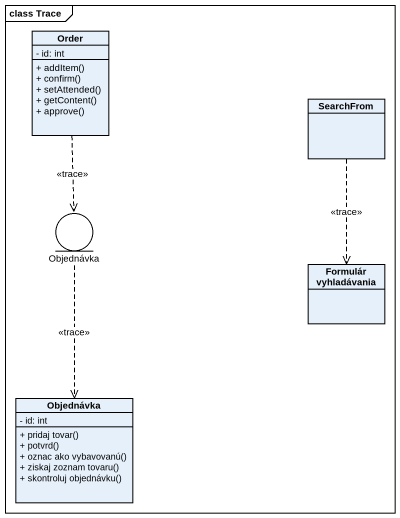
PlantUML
@startuml
mainframe class Trace
allowmixing
hide circle
hide empty members
skinparam classAttributeIconSize 0
class Order {
  - id: int
  + addItem()
  + confirm()
  + setAttended()
  + getContent()
  + approve()
}
class SearchFrom
entity Objednávka
class "Formulár vyhladávania" as Formulár_vyhladávania
class "Objednávka" as Objednávka_2 {
  - id: int
  + pridaj tovar()
  + potvrd()
  + oznac ako vybavovanú()
  + ziskaj zoznam tovaru()
  + skontroluj objednávku()
}
Order ..> Objednávka : <<trace>>
SearchFrom ..> Formulár_vyhladávania : <<trace>>
Objednávka ..> Objednávka_2 : <<trace>>
@enduml
